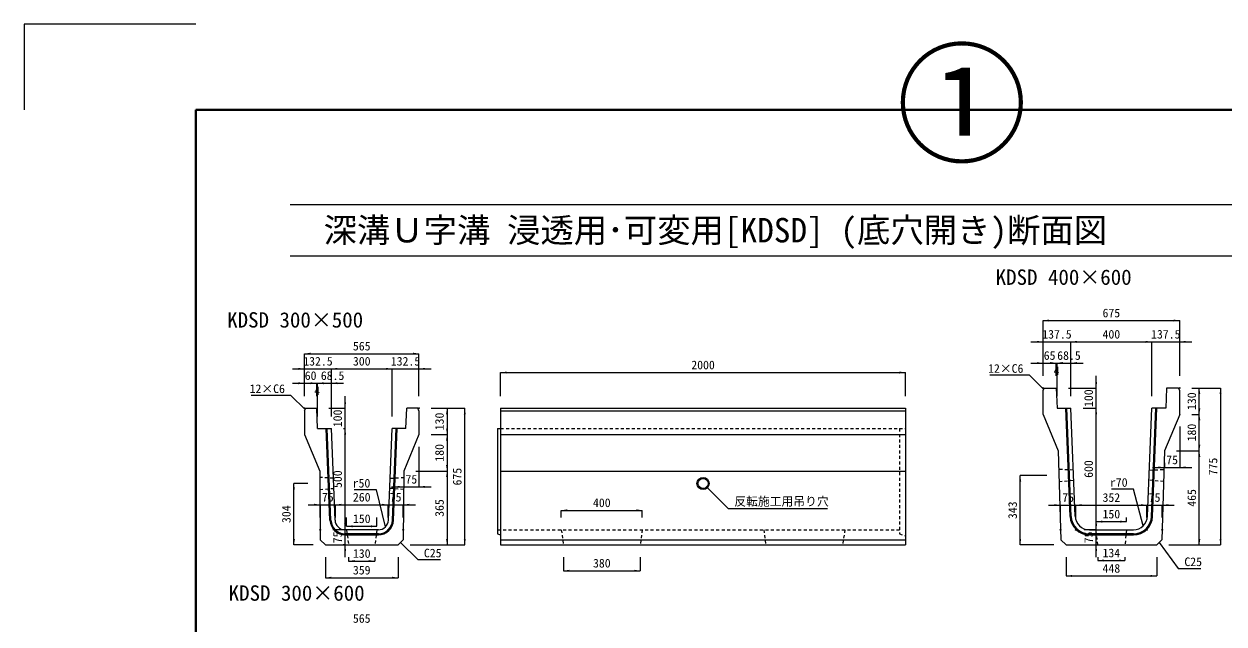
# Model space of a CAD drawing. Units: millimetres at full size; some dimension numbers follow another scale. Extents: x -5540 to 13511, y -4102 to 22994.
# Drawn here: x -5540 to 387, y 20032 to 22994 of the extents above; entities that cross this region are included whole.
import ezdxf
from ezdxf.enums import TextEntityAlignment as Align

# ---------------------------------------------------------------- set-up
doc = ezdxf.new("R2010")
doc.units = ezdxf.units.MM
doc.header["$LTSCALE"] = 40
doc.linetypes.add('USER1', pattern=[0.675, 0.375, -0.3])
for name, color, linetype, lineweight in [('(0-0)', 4, 'Continuous', 5), ('0_2', 7, 'Continuous', 13), ('Defpoints_3', 7, 'Continuous', 13), ('図枠', 7, 'Continuous', 5), ('寸法線', 7, 'Continuous', 13), ('引出線', 4, 'Continuous', 13), ('本体', 2, 'Continuous', 13), ('補助線', 8, 'Continuous', 13)]:
    doc.layers.add(name, color=color, linetype=linetype, lineweight=lineweight)
doc.styles.add('ＭＳ ゴシック', font='')
doc.styles.get('ＭＳ ゴシック').set_extended_font_data('MS Gothic')

# ---------------------------------------------------------------- blocks, each defined once
blk = doc.blocks.new('filled_arrow')
at = {"color": 0, "linetype": 'Continuous', "lineweight": -2}
blk.add_solid([(7.5, 1.25), (0, 0), (7.5, -1.25)], dxfattribs=at)

msp = doc.modelspace()

# ---------------------------------------------------------------- linework, layer by layer
at = {"layer": '(0-0)'}
for p, q in [((-373.1, 20563.03), (-394.45, 21096.83)), ((-368.09, 20563.03), (-389.44, 21096.83)), ((29.24, 20563.03), (50.59, 21096.83)), ((34.24, 20563.03), (55.59, 21096.83)), ((-4028.76, 20543.83), (-4046.88, 20996.83)), ((-4023.76, 20543.83), (-4041.84, 20996.03)), ((-3719.96, 20543.83), (-3701.84, 20996.83)), ((-3714.96, 20543.83), (-3696.84, 20996.83)), ((-3789.9, 20476.83), (-3953.82, 20476.83)), ((-3953.82, 20471.83), (-3789.9, 20471.83)), ((-60.68, 20476.83), (-278.17, 20476.83)), ((-278.17, 20471.83), (-60.68, 20471.83))]:
    msp.add_line(p, q, dxfattribs=at)
for centre, radius, start, end in [((-3953.82, 20546.83), 75, 182.29097, 270), ((-3953.82, 20546.83), 70, 182.29094, 270), ((-3789.9, 20546.83), 70, 270, 357.70906), ((-3789.9, 20546.83), 75, 270, 357.70903), ((-278.17, 20566.83), 95, 182.29065, 270), ((-278.17, 20566.83), 90, 182.2906, 270), ((-60.68, 20566.83), 90, 270, 357.7094), ((-60.68, 20566.83), 95, 270, 357.70935)]:
    msp.add_arc(centre, radius, start, end, dxfattribs=at)
at = {"layer": 'Defpoints_3'}
for p, q in [((-5539.97, 22994.37), (-5539.97, 22570.17)), ((-4691.57, 22994.37), (-5539.97, 22994.37))]:
    msp.add_line(p, q, dxfattribs=at)
at = {"layer": '図枠', "lineweight": 40}
for q in [(2944.03, 22570.17), (-4691.57, 10819.83)]:
    msp.add_line((-4691.57, 22570.17), q, dxfattribs=at)
at = {"layer": '図枠', "lineweight": 13}
for p, q in [((-4224.95, 22103.55), (2477.41, 22103.55)), ((-4224.95, 21849.03), (2477.41, 21849.03))]:
    msp.add_line(p, q, dxfattribs=at)
at = {"layer": '寸法線'}
for p, q in [((-506.93, 21529.92), (168.07, 21529.92)), ((-506.93, 21256.83), (-506.93, 21529.92)), ((168.07, 21256.83), (168.07, 21529.92)), ((-566.93, 21424.92), (-309.43, 21424.92)), ((-506.93, 21256.83), (-506.93, 21424.92)), ((-369.43, 21424.92), (30.57, 21424.92)), ((-369.43, 21156.83), (-369.43, 21424.92)), ((-369.43, 21156.83), (-369.43, 21424.92)), ((-29.43, 21424.92), (228.07, 21424.92)), ((30.57, 21156.83), (30.57, 21424.92)), ((30.57, 21156.83), (30.57, 21424.92)), ((168.07, 21256.83), (168.07, 21424.92)), ((-4154.36, 21366.44), (-3589.36, 21366.44)), ((-4154.36, 21156.83), (-4154.36, 21366.44)), ((-3589.36, 21156.83), (-3589.36, 21366.44)), ((-4214.36, 21291.57), (-3961.86, 21291.57)), ((-4154.36, 21156.83), (-4154.36, 21291.57)), ((-4021.86, 21291.57), (-3721.86, 21291.57)), ((-4021.86, 21056.83), (-4021.86, 21291.57)), ((-4021.86, 21056.83), (-4021.86, 21291.57)), ((-3781.86, 21291.57), (-3529.36, 21291.57)), ((-3721.86, 21056.83), (-3721.86, 21291.57)), ((-3721.86, 21056.83), (-3721.86, 21291.57)), ((-3589.36, 21156.83), (-3589.36, 21291.57)), ((-566.93, 21319.92), (-381.93, 21319.92)), ((-506.93, 21256.83), (-506.93, 21319.92)), ((-501.93, 21319.92), (-377.93, 21319.92)), ((-497.93, 21319.92), (-309.43, 21319.92)), ((-441.93, 21256.83), (-441.93, 21319.92)), ((-441.93, 21256.83), (-441.93, 21319.92)), ((-437.93, 21156.83), (-437.93, 21319.92)), ((-437.93, 21156.83), (-437.93, 21319.92)), ((-369.43, 21156.83), (-369.43, 21319.92)), ((-4214.36, 21220.54), (-4094.36, 21220.54)), ((-4154.36, 21156.83), (-4154.36, 21220.54)), ((-4124.36, 21220.54), (-4060.36, 21220.54)), ((-4094.36, 21156.83), (-4094.36, 21220.54)), ((-4094.36, 21156.83), (-4094.36, 21220.54)), ((-4090.36, 21220.54), (-3961.86, 21220.54)), ((-4090.36, 21056.83), (-4090.36, 21220.54)), ((-4090.36, 21056.83), (-4090.36, 21220.54)), ((-4021.86, 21056.83), (-4021.86, 21220.54)), ((-3186.11, 21273.24), (-1186.1, 21273.24)), ((-3186.11, 21156.83), (-3186.11, 21273.24)), ((-1186.1, 21156.83), (-1186.1, 21273.24)), ((-244.43, 21036.83), (-244.43, 21256.83)), ((-381.93, 21196.83), (-244.43, 21196.83)), ((228.07, 21196.83), (264.94, 21196.83)), ((228.07, 21196.83), (369.94, 21196.83)), ((264.94, 21066.83), (264.94, 21196.83)), ((369.94, 21196.83), (369.94, 20421.83)), ((-3953.82, 20936.83), (-3953.82, 21156.83)), ((-4034.36, 21096.83), (-3953.82, 21096.83)), ((-3529.36, 21096.83), (-3450.6, 21096.83)), ((-3529.36, 21096.83), (-3363.01, 21096.83)), ((-3450.6, 21096.83), (-3450.6, 20966.83)), ((-3363.01, 20421.83), (-3363.01, 21096.83)), ((-309.43, 21096.83), (-244.43, 21096.83)), ((-309.43, 21096.83), (-244.43, 21096.83)), ((-244.43, 20496.83), (-244.43, 21096.83)), ((228.07, 21066.83), (264.94, 21066.83)), ((228.07, 21066.83), (264.94, 21066.83)), ((264.94, 20886.83), (264.94, 21066.83)), ((-3961.86, 20996.83), (-3953.82, 20996.83)), ((-3961.86, 20996.83), (-3953.82, 20996.83)), ((-3953.82, 20496.83), (-3953.82, 20996.83)), ((168.07, 21006.83), (168.07, 20804.6)), ((-3529.36, 20966.83), (-3450.6, 20966.83)), ((-3529.36, 20966.83), (-3450.6, 20966.83)), ((-3450.6, 20966.83), (-3450.6, 20786.83)), ((-3589.36, 20906.83), (-3589.36, 20708.79)), ((153.07, 20886.83), (264.94, 20886.83)), ((153.07, 20886.83), (264.94, 20886.83)), ((264.94, 20421.83), (264.94, 20886.83)), ((33.07, 20804.6), (228.07, 20804.6)), ((93.07, 20826.83), (93.07, 20804.6)), ((-3604.36, 20786.83), (-3450.6, 20786.83)), ((-3604.36, 20786.83), (-3450.6, 20786.83)), ((-3450.6, 20786.83), (-3450.6, 20421.83)), ((-619.81, 20421.83), (-619.81, 20764.83)), ((-488.33, 20764.83), (-619.81, 20764.83)), ((-4206.8, 20421.83), (-4206.8, 20725.83)), ((-4138.83, 20725.83), (-4206.8, 20725.83)), ((-3724.36, 20708.79), (-3529.36, 20708.79)), ((-3664.36, 20726.83), (-3664.36, 20708.79)), ((-4136.86, 20620.35), (-3941.86, 20620.35)), ((-4076.86, 20556.83), (-4076.86, 20620.35)), ((-4001.86, 20556.83), (-4001.86, 20620.35)), ((-4001.86, 20620.35), (-3741.86, 20620.35)), ((-4001.86, 20556.83), (-4001.86, 20620.35)), ((-3801.86, 20620.35), (-3606.86, 20620.35)), ((-3741.86, 20556.83), (-3741.86, 20620.35)), ((-3741.86, 20556.83), (-3741.86, 20620.35)), ((-3666.86, 20556.87), (-3666.86, 20620.35)), ((-2886.11, 20592.91), (-2486.11, 20592.91)), ((-2886.11, 20556.83), (-2886.11, 20592.91)), ((-2486.11, 20556.83), (-2486.11, 20592.91)), ((-480.43, 20618.66), (-285.43, 20618.66)), ((-420.43, 20556.83), (-420.43, 20618.66)), ((-345.43, 20556.83), (-345.43, 20618.66)), ((-345.43, 20618.66), (6.57, 20618.66)), ((-345.43, 20556.83), (-345.43, 20618.66)), ((-53.43, 20618.66), (141.57, 20618.66)), ((6.57, 20556.83), (6.57, 20618.66)), ((6.57, 20556.83), (6.57, 20618.66)), ((81.57, 20556.83), (81.57, 20618.66)), ((-3953.82, 20361.83), (-3953.82, 20556.83)), ((-3946.86, 20513.96), (-3946.86, 20556.83)), ((-3946.86, 20513.96), (-3796.86, 20513.96)), ((-3796.86, 20513.96), (-3796.86, 20556.83)), ((-244.43, 20361.83), (-244.43, 20556.83)), ((-244.43, 20537.08), (-244.43, 20556.83)), ((-244.43, 20537.08), (-94.43, 20537.08)), ((-94.43, 20537.08), (-94.43, 20556.83)), ((-3953.82, 20496.83), (-4013.82, 20496.83)), ((-3953.82, 20496.83), (-3963.02, 20496.83)), ((-244.43, 20496.83), (-304.43, 20496.83)), ((-244.43, 20496.83), (-304.43, 20496.83)), ((-4111.36, 20421.83), (-4206.8, 20421.83)), ((-3953.82, 20421.83), (-3963.02, 20421.83)), ((-3632.36, 20421.83), (-3450.6, 20421.83)), ((-3632.36, 20421.83), (-3363.01, 20421.83)), ((-453.43, 20421.83), (-619.81, 20421.83)), ((-333.43, 20421.83), (-244.43, 20421.83)), ((114.57, 20421.83), (264.94, 20421.83)), ((114.57, 20421.83), (369.94, 20421.83)), ((-4051.36, 20361.83), (-4051.36, 20260.09)), ((-3936.86, 20361.83), (-3936.86, 20342.27)), ((-3936.86, 20342.27), (-3806.86, 20342.27)), ((-3806.86, 20361.83), (-3806.86, 20342.27)), ((-3692.36, 20361.83), (-3692.36, 20260.09)), ((-2876.11, 20361.83), (-2876.11, 20294.51)), ((-2496.11, 20361.83), (-2496.11, 20294.51)), ((-393.43, 20361.83), (-393.43, 20268.85)), ((-236.53, 20361.83), (-236.53, 20345.14)), ((-236.53, 20345.14), (-102.32, 20345.14)), ((-102.32, 20361.83), (-102.32, 20345.14)), ((54.57, 20361.83), (54.57, 20268.85)), ((-2876.11, 20294.51), (-2496.11, 20294.51)), ((-4051.36, 20260.09), (-3692.36, 20260.09)), ((-393.43, 20268.85), (54.57, 20268.85))]:
    msp.add_line(p, q, dxfattribs=at)
at = {"layer": '引出線'}
for points in [[(-503.93, 21190.83), (-573.85, 21260.75), (-770.38, 21260.75)], [(-4151.36, 21090.83), (-4221.29, 21160.76), (-4417.81, 21160.76)], [(-3755.26, 20510.78), (-3799.53, 20694.14), (-3908.79, 20694.14)], [(-2164.89, 20704.62), (-2061.97, 20601.7), (-1571.01, 20601.7)], [(-12.19, 20516.35), (-59.29, 20698), (-168.56, 20698)], [(-3679.83, 20434.31), (-3594.93, 20349.41), (-3482.92, 20349.41)], [(67.34, 20434.6), (161.16, 20306.23), (273.17, 20306.23)]]:
    msp.add_lwpolyline(points, dxfattribs=at)
at = {"layer": '本体'}
for p, q in [((-506.93, 21184.83), (-500.93, 21196.83)), ((-506.93, 21066.83), (-506.93, 21184.83)), ((-500.93, 21196.83), (-441.93, 21196.83)), ((-441.93, 21196.83), (-437.93, 21096.83)), ((103.07, 21196.83), (99.07, 21096.83)), ((162.07, 21196.83), (103.07, 21196.83)), ((168.07, 21184.83), (162.07, 21196.83)), ((168.07, 21066.83), (168.07, 21184.83)), ((-4154.36, 21084.83), (-4148.36, 21096.83)), ((-4154.36, 21084.83), (-4154.36, 20966.83)), ((-4148.36, 21096.83), (-4094.36, 21096.83)), ((-4090.36, 20996.83), (-4094.36, 21096.83)), ((-3653.36, 20996.83), (-3649.36, 21096.83)), ((-3595.36, 21096.83), (-3649.36, 21096.83)), ((-3589.36, 21084.83), (-3595.36, 21096.83)), ((-3589.36, 21084.83), (-3589.36, 20966.83)), ((-3186.11, 21096.83), (-3186.11, 20421.83)), ((-3186.11, 21096.83), (-1186.1, 21096.83)), ((-1186.1, 21096.83), (-1186.1, 20421.83)), ((-506.93, 21066.83), (-431.93, 20886.83)), ((-437.93, 21096.83), (-369.43, 21096.83)), ((-348.12, 20564.03), (-369.43, 21096.83)), ((9.26, 20564.03), (30.57, 21096.83)), ((99.07, 21096.83), (30.57, 21096.83)), ((168.07, 21066.83), (93.07, 20886.83)), ((-4090.36, 20996.83), (-4021.86, 20996.83)), ((-4003.78, 20544.83), (-4021.86, 20996.83)), ((-3739.94, 20544.83), (-3721.86, 20996.83)), ((-3653.36, 20996.83), (-3721.86, 20996.83)), ((-4154.36, 20966.83), (-4079.36, 20786.83)), ((-3589.36, 20966.83), (-3664.36, 20786.83)), ((-431.93, 20886.83), (-418.97, 20447.37)), ((93.07, 20886.83), (80.11, 20447.37)), ((-4079.36, 20786.83), (-4076.43, 20446.9)), ((-3664.36, 20786.83), (-3667.29, 20446.79)), ((-3789.9, 20496.83), (-3953.82, 20496.83)), ((-278.17, 20496.83), (-60.68, 20496.83)), ((-4051.36, 20421.83), (-4076.43, 20446.9)), ((-4051.36, 20421.83), (-3692.36, 20421.83)), ((-3692.36, 20421.83), (-3667.29, 20446.79)), ((-3186.11, 20421.83), (-1186.1, 20421.83)), ((-393.43, 20421.83), (-418.97, 20447.37)), ((-393.43, 20421.83), (54.57, 20421.83)), ((54.57, 20421.83), (80.11, 20447.37))]:
    msp.add_line(p, q, dxfattribs=at)
at = {"layer": '本体', "lineweight": 9}
for p, q in [((-3186.11, 21084.83), (-1186.1, 21084.83)), ((-3201.1, 20996.83), (-3186.11, 20996.83)), ((-3201.1, 20996.83), (-3201.1, 20476.83)), ((-3186.11, 20966.83), (-1186.1, 20966.83)), ((-3186.11, 20786.83), (-1186.1, 20786.83)), ((-3201.1, 20476.83), (-3186.11, 20471.83)), ((-3186.11, 20446.79), (-1186.1, 20446.79))]:
    msp.add_line(p, q, dxfattribs=at)
at = {"layer": '本体', "linetype": 'USER1', "lineweight": 9}
for p, q in [((-3186.11, 20996.83), (-1216.1, 20996.83)), ((-1216.1, 20996.83), (-1186.1, 20996.83)), ((-1216.1, 20996.83), (-1216.1, 20476.83)), ((-4012.04, 20751.42), (-4079.09, 20755.83)), ((-3731.68, 20751.41), (-3664.63, 20755.83)), ((-357.23, 20791.94), (-429.22, 20794.81)), ((18.38, 20791.94), (90.36, 20794.81)), ((-4078.58, 20695.83), (-4010.04, 20701.42)), ((-3665.14, 20695.83), (-3733.68, 20701.41)), ((-427.45, 20734.84), (-355.23, 20741.97)), ((88.59, 20734.84), (16.38, 20741.97)), ((-3946.86, 20496.83), (-3936.86, 20421.83)), ((-3796.86, 20496.83), (-3806.86, 20421.83)), ((-3201.1, 20496.83), (-1216.1, 20496.83)), ((-2886.11, 20496.83), (-2876.11, 20421.83)), ((-2486.11, 20496.83), (-2496.11, 20421.83)), ((-1886.11, 20496.83), (-1876.11, 20421.83)), ((-1486.11, 20496.83), (-1496.11, 20421.83)), ((-1216.1, 20476.83), (-1186.1, 20466.83)), ((-236.53, 20421.83), (-244.43, 20496.83)), ((-94.43, 20496.83), (-102.32, 20421.83))]:
    msp.add_line(p, q, dxfattribs=at)
at = {"layer": '本体', "lineweight": 5}
for radius in [30, 25]:
    msp.add_circle((-2186.11, 20725.83), radius, dxfattribs=at)
at = {"layer": '本体'}
for centre, radius, start, end in [((-3953.82, 20546.83), 50, 182.2907, 270), ((-3789.9, 20546.83), 50, 270, 357.7093), ((-278.17, 20566.83), 70, 182.29063, 270), ((-60.68, 20566.83), 70, 270, 357.70937)]:
    msp.add_arc(centre, radius, start, end, dxfattribs=at)
at = {"layer": '補助線'}
for centre in [(-506.93, 21196.83), (168.07, 21196.83), (-4154.36, 21096.83), (-3589.36, 21096.83), (-4076.86, 20496.83), (-4001.86, 20496.83), (-3741.86, 20496.83), (-3666.86, 20496.87), (-420.43, 20496.83), (-345.43, 20496.83), (6.57, 20496.83), (81.57, 20496.83)]:
    msp.add_circle(centre, 2, dxfattribs=at)

# ---------------------------------------------------------------- block references
at = {"layer": '寸法線', "xscale": 4, "yscale": 4}
for p in [(-506.93, 21529.92), (-369.43, 21424.92), (-369.43, 21424.92), (168.07, 21424.92), (-4154.36, 21366.44), (-4021.86, 21291.57), (-4021.86, 21291.57), (-3589.36, 21291.57), (-3186.11, 21273.24), (-441.93, 21319.92), (-437.93, 21319.92), (-369.43, 21319.92), (-4090.36, 21220.54), (-4021.86, 21220.54), (168.07, 20804.6), (-3589.36, 20708.79), (-4001.86, 20620.35), (-4001.86, 20620.35), (-3666.86, 20620.35), (-2886.11, 20592.91), (-345.43, 20618.66), (-345.43, 20618.66), (81.57, 20618.66), (-3946.86, 20513.96), (-244.43, 20537.08), (-3936.86, 20342.27), (-236.53, 20345.14), (-2876.11, 20294.51), (-393.43, 20268.85), (-4051.36, 20260.09)]:
    msp.add_blockref('filled_arrow', p, dxfattribs=at)
for p, rotation in [((168.07, 21529.92), 180), ((-506.93, 21424.92), 180), ((30.57, 21424.92), 180), ((30.57, 21424.92), 180), ((-3589.36, 21366.44), 180), ((-4154.36, 21291.57), 180), ((-3721.86, 21291.57), 180), ((-3721.86, 21291.57), 180), ((-1186.1, 21273.24), 180), ((-506.93, 21319.92), 180), ((-441.93, 21319.92), 180), ((-437.93, 21319.92), 180), ((-4154.36, 21220.54), 180), ((-4094.36, 21220.54), 180), ((-244.43, 21196.83), 90), ((264.94, 21196.83), 270), ((369.94, 21196.83), 270), ((-3953.82, 21096.83), 90), ((-3450.6, 21096.83), 270), ((-3363.01, 21096.83), 270), ((-244.43, 21096.83), 270), ((-244.43, 21096.83), 270), ((264.94, 21066.83), 90), ((264.94, 21066.83), 270), ((-3953.82, 20996.83), 270), ((-3953.82, 20996.83), 270), ((-3450.6, 20966.83), 90), ((-3450.6, 20966.83), 270), ((264.94, 20886.83), 90), ((264.94, 20886.83), 270), ((-3450.6, 20786.83), 90), ((93.07, 20804.6), 180), ((-3450.6, 20786.83), 270), ((-619.81, 20764.83), 270), ((-4206.8, 20725.83), 270), ((-3664.36, 20708.79), 180), ((-4076.86, 20620.35), 180), ((-3741.86, 20620.35), 180), ((-3741.86, 20620.35), 180), ((-2486.11, 20592.91), 180), ((-420.43, 20618.66), 180), ((6.57, 20618.66), 180), ((6.57, 20618.66), 180), ((-3953.82, 20496.83), 90), ((-3953.82, 20496.83), 90), ((-3796.86, 20513.96), 180), ((-244.43, 20496.83), 90), ((-244.43, 20496.83), 90), ((-94.43, 20537.08), 180), ((-4206.8, 20421.83), 90), ((-3450.6, 20421.83), 90), ((-3363.01, 20421.83), 90), ((-619.81, 20421.83), 90), ((264.94, 20421.83), 90), ((369.94, 20421.83), 90), ((-3953.82, 20421.83), 270), ((-244.43, 20421.83), 270), ((-3806.86, 20342.27), 180), ((-102.32, 20345.14), 180), ((-2496.11, 20294.51), 180), ((54.57, 20268.85), 180), ((-3692.36, 20260.09), 180)]:
    msp.add_blockref('filled_arrow', p, dxfattribs=dict(at, rotation=rotation))
at = {"layer": '引出線', "xscale": 0.133, "yscale": 0.133}
for p, rotation in [((-503.93, 21190.83), 135), ((-4151.36, 21090.83), 135), ((-2164.89, 20704.62), 315), ((-3755.26, 20510.78), 103.6), ((-12.19, 20516.35), 104.5), ((-3679.83, 20434.31), 315), ((67.34, 20434.6), 306.2)]:
    msp.add_blockref('filled_arrow', p, dxfattribs=dict(at, rotation=rotation))

# ---------------------------------------------------------------- texts
at = {"layer": '0_2', "style": 'ＭＳ ゴシック'}
for s, p in [('KDSD 400×600', (-740.93, 21683.56)), ('KDSD 300×500', (-4536.54, 21472.53)), ('KDSD 300×600', (-4529.23, 20123.75))]:
    msp.add_text(s, height=75.95, dxfattribs=at).set_placement(p, align=Align.BOTTOM_LEFT)
at = {"layer": '図枠', "style": 'ＭＳ ゴシック'}
msp.add_text('\u3000深溝Ｕ字溝 浸透用･可変用[KDSD] (底穴開き)断面図', height=120.8, dxfattribs=at).set_placement((-4224.95, 21976.29), align=Align.MIDDLE_LEFT)
at = {"layer": '寸法線', "style": 'ＭＳ ゴシック'}
for s, p in [('675', (-169.43, 21567.42)), ('137.5', (-438.18, 21462.42)), ('400', (-169.43, 21462.42)), ('137.5', (99.32, 21462.42)), ('565', (-3871.86, 21403.94)), ('132.5', (-4088.11, 21329.07)), ('300', (-3871.86, 21329.07)), ('132.5', (-3655.61, 21329.07)), ('65', (-474.43, 21357.42)), ('68.5', (-378.94, 21357.42)), ('60', (-4124.36, 21258.04)), ('68.5', (-4015.91, 21258.04)), ('2000', (-2186.11, 21310.74)), ('4', (-439.93, 21282.42)), ('4', (-4092.36, 21183.04)), ('75', (130.57, 20842.1)), ('75', (-3626.86, 20746.29)), ('75', (-4039.36, 20657.85)), ('260', (-3871.86, 20657.85)), ('75', (-3704.36, 20657.85)), ('400', (-2686.11, 20630.41)), ('75', (-382.93, 20656.16)), ('352', (-169.43, 20656.16)), ('75', (44.07, 20656.16)), ('150', (-3871.86, 20551.46)), ('150', (-169.43, 20574.58)), ('130', (-3871.86, 20379.77)), ('134', (-169.43, 20382.64)), ('380', (-2686.11, 20332.01)), ('359', (-3871.86, 20297.59)), ('448', (-169.43, 20306.35)), ('565', (-3871.86, 20058.94))]:
    msp.add_text(s, height=42.72, dxfattribs=at).set_placement(p, align=Align.MIDDLE_CENTER)
for s, p in [('100', (-281.93, 21146.83)), ('130', (227.44, 21131.83)), ('100', (-3991.32, 21046.83)), ('130', (-3488.1, 21031.83)), ('180', (227.44, 20976.83)), ('180', (-3488.1, 20876.83)), ('600', (-281.93, 20796.83)), ('775', (332.44, 20809.33)), ('500', (-3991.32, 20746.83)), ('675', (-3400.51, 20759.33)), ('465', (227.44, 20654.33)), ('365', (-3488.1, 20604.33)), ('343', (-657.31, 20593.33)), ('304', (-4244.3, 20573.83)), ('75', (-3991.32, 20459.33)), ('75', (-281.93, 20459.33))]:
    msp.add_text(s, height=42.72, rotation=90, dxfattribs=at).set_placement(p, align=Align.MIDDLE_CENTER)
at = {"layer": '引出線', "style": 'ＭＳ ゴシック'}
for s, p in [('12×C6', (-603.85, 21314.75)), ('12×C6', (-4251.29, 21214.76)), ('r50', (-3829.53, 20748.14)), ('r70', (-89.29, 20752))]:
    msp.add_text(s, height=42.72, dxfattribs=at).set_placement(p, align=Align.TOP_RIGHT)
for s, p in [('反転施工用吊り穴', (-2031.97, 20658.44)), ('C25', (-3564.93, 20403.41)), ('C25', (191.16, 20360.23))]:
    msp.add_text(s, height=42.72, dxfattribs=at).set_placement(p, align=Align.TOP_LEFT)
at = {"layer": '補助線', "color": 1, "style": 'ＭＳ ゴシック'}
msp.add_text('①', height=474.7, dxfattribs=at).set_placement((-1231.64, 22218.84), align=Align.BOTTOM_LEFT)

doc.saveas('drawing.dxf')
